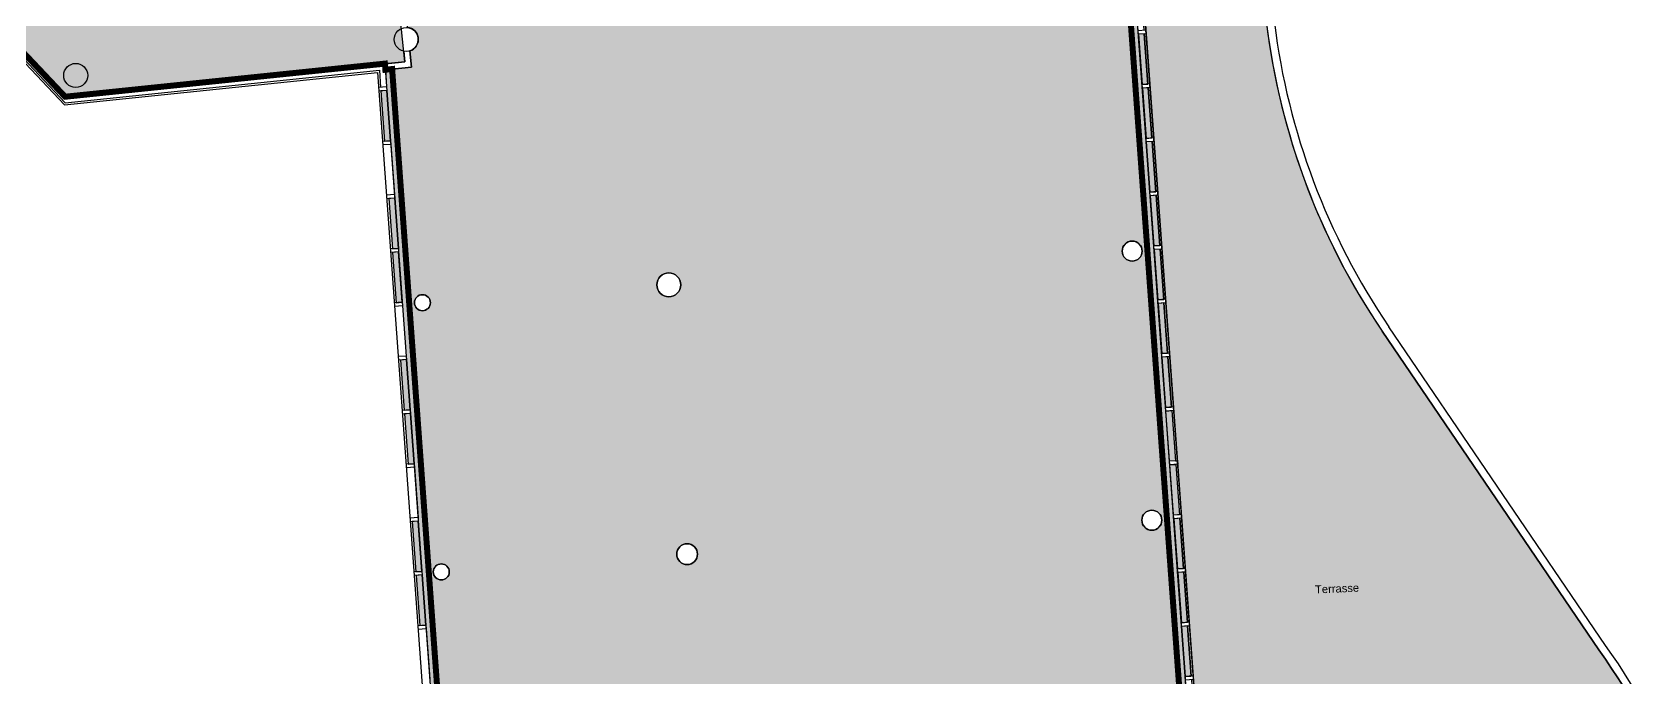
# Model space of a CAD drawing. Header units: metres. Extents: x -153 to -26, y 14 to 85.
# Drawn here: x -108.04 to -67.75, y 44.09 to 60.24 of the extents above; entities that cross this region are included whole.
import ezdxf

# ---------------------------------------------------------------- set-up
doc = ezdxf.new("R2010")
doc.units = ezdxf.units.M
doc.linetypes.add('AXES', pattern=[50.800000000000004, 31.75, -6.35, 6.35, -6.35])
doc.linetypes.add('CONTINU', pattern=[0])
doc.layers.get('0').update_dxf_attribs({"lineweight": 0})
for name, color, linetype in [('GEX_BAT_garde_corps', 181, 'Continuous'), ('GEX_BAT_menuis_ext', 4, 'Continuous'), ('GEX_BAT_mur', 1, 'Continuous'), ('GEX_BAT_mur_bas', 150, 'Continuous'), ('GEX_MEP_txt_design_commun', 3, 'Continuous')]:
    doc.layers.add(name, color=color, linetype=linetype)
for name, color, linetype, true_color in [('GEX_EDS_sdp_1-bureau', 1, 'AXES', 0xff0000), ('GEX_EDS_sdp_2-tremie', 7, 'Continuous', 0xffff7f), ('GEX_EDS_su_bureau', 7, 'Continuous', 0xffdf7f), ('GEX_EDS_su_surface_non_close', 7, 'Continuous', 0xbfff7f), ('GEX_EDS_sun_bureau', 7, 'Continuous', 0xffdf7f), ('GEX_EDS_sun_surface_non_close', 7, 'Continuous', 0xbfff7f)]:
    doc.layers.add(name, color=color, linetype=linetype, true_color=true_color)
doc.styles.add('G100TXT-droit', font='swissl.ttf', dxfattribs={"height": 0.2})

# ---------------------------------------------------------------- blocks, each defined once
blk = doc.blocks.new('A$C5E0555F9')
at = {"layer": 'GEX_BAT_menuis_ext'}
for p, q in [((-80.31942595403757, 61.26746705582692, 2.216478500132775e-06), (-80.24798906126578, 60.29157558664441, 2.216478500132775e-06)), ((-80.26601838111445, 61.22274417697902, 2.216470312495575e-06), (-78.34343244052573, 34.95851087410591, 2.216470312495575e-06)), ((-80.19812248742329, 60.29522590350953, 2.216470312495574e-06), (-80.39347211135895, 60.28092598330448, 2.216503384309941e-06)), ((-80.19155191706606, 60.20546607059313, 2.216469854256002e-06), (-80.38693219369652, 60.19116390655939, 2.216502931259732e-06)), ((-80.24141849090857, 60.20181575372801, 2.216478499523578e-06), (-80.14943050590765, 58.94517809289833, 2.216478499523578e-06)), ((-80.14285993555045, 58.85541825998194, 2.216478498753887e-06), (-80.0508719505495, 57.59878059915224, 2.216478498753887e-06)), ((-80.00100537670694, 57.60243091601738, 2.216456565308379e-06), (-80.19727458148633, 57.5880636809518, 2.216489792803654e-06)), ((-79.99443480634973, 57.51267108310098, 2.216456107068806e-06), (-80.1907346638239, 57.49830160420671, 2.216489339753445e-06)), ((-80.04430138019214, 57.50902076623586, 2.216464752336382e-06), (-79.95231339519123, 56.2523831054062, 2.216464752336382e-06)), ((-79.90244682134868, 56.25603342227132, 2.216449691714781e-06), (-80.09917581655, 56.24163252977547, 2.21648299705051e-06)), ((-79.89587625099146, 56.16627358935491, 2.216449233475208e-06), (-80.09263589888758, 56.15187045303038, 2.216482544000301e-06)), ((-79.94574282483401, 56.16262327248979, 2.216464751566691e-06), (-79.85375483983307, 54.90598561166009, 2.216464751566691e-06)), ((-79.80388826599051, 54.90963592852523, 2.216442818121183e-06), (-79.99926854262097, 54.89533376449148, 2.216475895124913e-06)), ((-79.7973176956333, 54.81987609560883, 2.21644235988161e-06), (-79.99269797226376, 54.80557393157508, 2.21647543688534e-06)), ((-79.8471842694757, 54.81622577874371, 2.216451005149186e-06), (-79.7551962844748, 53.55958811791402, 2.216451005149186e-06)), ((-79.70532971063227, 53.56323843477915, 2.216435944527585e-06), (-79.90297828667738, 53.54877022742279, 2.216469405544223e-06)), ((-79.69875914027506, 53.47347860186274, 2.216435486288012e-06), (-79.89643836901496, 53.4590081506777, 2.216468952494013e-06)), ((-79.74862571411758, 53.46982828499761, 2.216451004379495e-06), (-79.65663772911668, 52.21319062416794, 2.216451004379495e-06)), ((-79.6067711552741, 52.21684094103307, 2.216429070933987e-06), (-79.80487952174107, 52.20233907624644, 2.216462609791079e-06)), ((-79.60020058491689, 52.12708110811666, 2.216428612694414e-06), (-79.79833960407865, 52.11257699950135, 2.21646215674087e-06)), ((-79.65006715875947, 52.12343079125154, 2.216451003609805e-06), (-79.55807917375854, 50.86679313042186, 2.216451003609805e-06)), ((-79.50821259991635, 50.87044344728697, 2.216422197340391e-06), (-79.70678075680476, 50.85590792507012, 2.216455814037937e-06)), ((-79.50164202955914, 50.78068361437056, 2.216421739100818e-06), (-79.70024083914234, 50.76614584832502, 2.216455360987728e-06)), ((-79.55150860340169, 50.77703329750544, 2.216437257192301e-06), (-79.45952061840075, 49.52039563667574, 2.216437257192301e-06)), ((-79.40965404455818, 49.52404595354088, 2.216415323746793e-06), (-79.60503432118864, 49.50974378950713, 2.216448400750523e-06)), ((-79.40308347420097, 49.43428612062448, 2.21641486550722e-06), (-79.59846375083143, 49.41998395659073, 2.216447942510949e-06)), ((-79.45295004804284, 49.43063580375939, 2.216423510774795e-06), (-79.36096206304191, 48.17399814292973, 2.216423510774795e-06)), ((-79.31109548919937, 48.17764845979485, 2.216408450153195e-06), (-79.51058322693213, 48.16304562271744, 2.21644222253165e-06)), ((-79.30452491884216, 48.08788862687845, 2.216407991913622e-06), (-79.5040433092697, 48.07328354597235, 2.21644176948144e-06)), ((-79.35439149268468, 48.08423831001332, 2.216423510005105e-06), (-79.26240350768374, 46.82760064918364, 2.216423510005105e-06)), ((-79.2125369338412, 46.83125096604877, 2.216401576559597e-06), (-79.41248446199582, 46.81661447154109, 2.216435426778506e-06)), ((-79.205966363484, 46.74149113313236, 2.216401118320024e-06), (-79.4059445443334, 46.726852394796, 2.216434973728297e-06)), ((-79.25583293732653, 46.73784081626723, 2.216423509235415e-06), (-79.16384495232559, 45.48120315543756, 2.216423509235415e-06)), ((-79.11397837848294, 45.4848534723027, 2.216394702965998e-06), (-79.3143856970595, 45.47018332036477, 2.216428631025363e-06)), ((-79.10740780812573, 45.3950936393863, 2.216394244726425e-06), (-79.30784577939708, 45.38042124361968, 2.216428177975153e-06)), ((-79.15727438196828, 45.39144332252118, 2.216409762817909e-06), (-79.06528639696734, 44.13480566169148, 2.216409762817909e-06)), ((-79.01541982312477, 44.13845597855662, 2.2163878293724e-06), (-79.2162869321232, 44.12375216918842, 2.216421835272219e-06)), ((-79.00884925276756, 44.04869614564021, 2.216387371132827e-06), (-79.20974701446077, 44.03399009244333, 2.216421382222009e-06)), ((-79.05871582661, 44.04504582877509, 2.216396016400402e-06), (-78.96672784160907, 42.78840816794543, 2.216396016400402e-06)), ((-78.9168612677665, 42.79205848481055, 2.216380955778802e-06), (-79.11818816718687, 42.77732101801209, 2.216415039519074e-06)), ((-78.9102906974093, 42.70229865189414, 2.216380497539228e-06), (-79.11164824952446, 42.68755894126699, 2.216414586468865e-06)), ((-78.96015727125186, 42.69864833502901, 2.216396015630712e-06), (-78.8681692862509, 41.44201067419932, 2.216396015630712e-06)), ((-78.81830271240834, 41.44566099106446, 2.216374082185204e-06), (-79.02008940225056, 41.43088986683574, 2.21640824376593e-06)), ((-78.81173214205113, 41.35590115814806, 2.21637362394563e-06), (-79.01354948458814, 41.34112779009065, 2.216407790715721e-06)), ((-78.86159871589354, 41.35225084128294, 2.216382269213206e-06), (-78.76961073089258, 40.09561318045326, 2.216382269213206e-06)), ((-78.71974415705006, 40.09926349731838, 2.216367208591606e-06), (-78.92199063731425, 40.0844587156594, 2.216401448012787e-06)), ((-78.71317358669285, 40.00950366440198, 2.216366750352032e-06), (-78.91545071965183, 39.99469663891431, 2.216400994962577e-06)), ((-78.76304016053538, 40.00585334753686, 2.216382268443516e-06), (-78.67105217553446, 38.74921568670716, 2.216382268443516e-06)), ((-78.62118560169189, 38.7528660035723, 2.216360334998008e-06), (-78.82389187237794, 38.73802756448305, 2.216394652259643e-06)), ((-78.61461503133468, 38.66310617065589, 2.216359876758434e-06), (-78.81735195471552, 38.64826548773796, 2.216394199209433e-06)), ((-78.66448160517845, 38.65945585379067, 2.216478487208533e-06), (-78.57249362017753, 37.40281819296101, 2.216478487208533e-06)), ((-78.52262704633362, 37.40646850982623, 2.21635346140441e-06), (-78.72579310744163, 37.39159641330671, 2.2163878565065e-06)), ((-78.51605647597641, 37.31670867690982, 2.216353003164836e-06), (-78.71925318977921, 37.30183433656163, 2.21638740345629e-06)), ((-78.56592304982033, 37.31305836004459, 2.216478486438843e-06), (-78.4739350648194, 36.05642069921491, 2.216478486438843e-06)), ((-78.42406849097546, 36.06007101608014, 2.216346587810812e-06), (-78.62769434250531, 36.04516526213038, 2.216381060753356e-06)), ((-78.41749792061825, 35.97031118316374, 2.216346129571238e-06), (-78.62115442484289, 35.95540318538528, 2.216380607703146e-06)), ((-78.46736449446219, 35.9666608662985, 2.216478485669152e-06), (-78.38976044285121, 34.90652052420551, 2.216478485669152e-06))]:
    blk.add_line(p, q, dxfattribs=at)
at = {"layer": 'GEX_BAT_menuis_ext', "elevation": 2.224353070594969e-06}
blk.add_lwpolyline([(-68.3331444197766, 35.17886880286522), (-78.53335664287049, 34.75035571380315), (-80.47515914914185, 61.40210189606566)], dxfattribs=at)

msp = doc.modelspace()

# ---------------------------------------------------------------- hatches: boundary and pattern name
at = {"layer": 'GEX_EDS_sdp_2-tremie', "ltscale": 0.05}
msp.add_hatch(color=256, dxfattribs=at).paths.add_polyline_path([(-98.72503964807268, 59.50582825235593), (-99.10969448949372, 63.23006923679866), (-98.96053168811338, 63.24589862822092), (-99.2494967515298, 66.02769524251107), (-99.19970601531485, 66.0328673577194), (-99.7989684745948, 71.80182605981905), (-99.99789808510059, 71.78116183707535), (-100.21828964006, 73.9031677048989), (-105.4010140776471, 73.36499150921787), (-105.686396355442, 73.09562772202102), (-105.7187654868911, 73.12992181257042), (-113.749981608051, 65.54950529889581), (-107.2179306581036, 58.62899996797897)])
at = {"layer": 'GEX_EDS_su_bureau', "ltscale": 0.05}
h = msp.add_hatch(color=256, dxfattribs=at)
h.paths.add_polyline_path([(-99.04313988694223, 59.32203511071577), (-97.18049089410788, 33.75669833546573), (-97.35562355973711, 33.7493595100905), (-97.21038504150084, 30.2923452621589), (-90.91058814495828, 30.55701676792165), (-90.98592941302891, 32.34989407133017), (-88.6922472110302, 32.44338016390549), (-88.74838305912367, 33.84312212976951), (-88.38937601279602, 33.85822508325014), (-88.38098081150234, 33.65840132816098), (-87.47178167707362, 33.6966061695418), (-87.48017978814148, 33.89642980236133), (-85.90092650560453, 33.96279058423942, -0.4014179067535354), (-83.13701639933063, 31.30759727847041), (-82.87989636042482, 25.18943992849709), (-81.16151241985455, 25.26165053823021), (-81.39756438556981, 30.87989504645827), (-76.42410833271109, 31.08889158612209), (-76.5742450775021, 34.66246737919806), (-78.69092991021014, 34.57355205994878), (-80.65669342378536, 61.55416216760719), (-78.52398202813905, 61.77562842882659), (-79.15609865538856, 67.86330354960842), (-80.39856324722871, 67.73428921847379), (-80.42531507754585, 67.9328029015816), (-81.32050149543517, 67.83984443114187), (-81.29982168507927, 67.64069866993765), (-84.13587606730904, 67.34619059748715), (-84.55739538080371, 71.41920682987666), (-84.359130428009, 71.43979517482501), (-84.51406121217985, 72.93177253796303), (-84.71198770919695, 72.91121933913709), (-84.77928488490747, 73.5625829584902), (-86.49253189244396, 73.38467411455193), (-85.54015209152126, 64.2133368344993, -0.4216647152973811), (-87.98423759535567, 61.1240159291103), (-88.91008283103496, 61.02880794745625), (-88.93071238682825, 61.22738014664176), (-90.42268256541396, 61.0723801911227), (-90.40201590469096, 60.87345083410164), (-90.71906112875689, 60.84131210249976), (-90.91459947124592, 62.72788520505119), (-93.20043390359328, 62.49096121522555), (-93.33064002461215, 63.72962146568804), (-98.95174026540012, 63.14591189387551), (-98.66254933740113, 60.36120424881819, -0.8230403588189592), (-98.6020921705375, 59.77551750073854), (-98.56043156224585, 59.37209453519554)])
h.paths.add_polyline_path([(-91.82781826002645, 53.92324727817211, 0.9999999999999999), (-92.42781826002644, 53.92324727817211, 0.9999999999999999)], flags=16)
h.paths.add_polyline_path([(-96.45269867523614, 33.45951574982126, 0.9999999999999999), (-97.00269867530399, 33.45951574982126, 0.9999999999999999)], flags=16)
h.paths.add_polyline_path([(-79.32288499858579, 34.15498969023582, 1.000000000000103), (-78.77288499858578, 34.15498969023582, 0.9999999999998964)], flags=16)
h.paths.add_polyline_path([(-81.38311781378209, 61.91332852456738, 0.9999999999999999), (-80.83311781378208, 61.91332852456738, 0.9999999999999999)], flags=16)
h.paths.add_polyline_path([(-91.40906324869623, 47.18617035251732, 0.9999999999999999), (-91.92906324869624, 47.18617035251732, 0.9999999999999999)], flags=16)
h.paths.add_polyline_path([(-79.81227969954494, 41.30305826422902, 0.999999999999943), (-79.31227969954494, 41.30305826422902, 1.000000000000057)], flags=16)
h.paths.add_polyline_path([(-90.9411390004145, 40.45570832991794, 0.9999999999999999), (-91.44113900041455, 40.45570832991794, 0.9999999999999999)], flags=16)
h.paths.add_polyline_path([(-80.79339201840759, 54.76735990242587, 0.9999999999999715), (-80.29339201840759, 54.76735990242587, 1.000000000000028)], flags=16)
h.paths.add_polyline_path([(-80.30283585861676, 48.03520907921988, 1.000000000000057), (-79.80283585861676, 48.03520907921988, 0.999999999999943)], flags=16)
edge = h.paths.add_edge_path(flags=16)
edge.add_ellipse((-97.30521889505005, 40.01250567574509), major_axis=(0.1747347698392728, 0.09730241625579669), ratio=0.9999999999999994, start_angle=330.8884125600443, end_angle=690.8884125600442)
h.paths.add_polyline_path([(-98.08620674593563, 53.47681638360248, 0.9999999999999999), (-98.4862067459356, 53.47681638360248, 0.9999999999999999)], flags=16)
h.paths.add_polyline_path([(-97.61390995119086, 46.74199635777799, 0.9999999999999999), (-98.01390995119084, 46.74199635777799, 0.9999999999999999)], flags=16)
for points in [[(-80.65669342378527, 61.55416216760717), (-78.69092991021006, 34.57355205994877), (-76.47433528858542, 34.66667709818549), (-76.48147015692953, 34.8365271053029), (-76.58138167702306, 34.83235859806602), (-77.77481648730208, 34.7822221473764), (-78.53335664287049, 34.75035571380315), (-78.62115442484289, 35.95540318538528), (-78.71925318977921, 37.30183433656163), (-78.82389187237794, 38.73802756448305), (-79.02008940225056, 41.43088986683574), (-79.11818816718687, 42.77732101801209), (-79.4059445443334, 46.726852394796), (-79.5040433092697, 48.07328354597234), (-79.79833960407865, 52.11257699950135), (-79.80487952174107, 52.20233907624645), (-79.89643836901496, 53.45900815067769), (-79.90297828667738, 53.54877022742278), (-80.09263589888758, 56.15187045303038), (-80.09917581655, 56.24163252977547), (-80.1907346638239, 57.49830160420672), (-80.19727458148633, 57.58806368095181), (-80.28883342876021, 58.84473275538305), (-80.29537334642264, 58.93449483212814), (-80.38693219369652, 60.19116390655938), (-80.39347211135895, 60.28092598330447), (-80.47515914914185, 61.40210189606566), (-79.8793833165861, 61.46396879773471), (-79.78986467479669, 61.47326464477398), (-78.53660368974482, 61.60340650332378), (-78.40691551882001, 61.61687365804679), (-78.42447404701156, 61.78596159466901), (-78.52398202813897, 61.77562842882657)], [(-80.38693219369652, 60.19116390655937), (-80.29537334642264, 58.93449483212814), (-80.14943050590765, 58.94517809289834), (-80.24141849090857, 60.20181575372801)], [(-97.35562355973704, 33.74935951009051), (-97.1804908941078, 33.75669833546571), (-99.04313988694214, 59.32203511071577), (-99.21227251367326, 59.30449515641678), (-99.1808967989026, 58.8741385755189), (-99.17435259931217, 58.78437681611256), (-99.0827338050463, 57.52771218442387), (-99.07618650427335, 57.43790788847859), (-98.98456771000748, 56.18124325678989), (-98.97802351041706, 56.09148149738355), (-98.8864047161512, 54.83481686569486), (-98.87986051656078, 54.74505510628853), (-98.78824172229491, 53.48839047459983), (-98.78169442152196, 53.39858617865455), (-98.69007562725609, 52.14192154696586), (-98.68353142766567, 52.05215978755952), (-98.5919126333998, 50.79549515587083), (-98.58536843380939, 50.7057333964645), (-98.49374963954352, 49.4490687647758), (-98.48720233877056, 49.35926446883052), (-98.3955835445047, 48.10259983714182), (-98.38903934491428, 48.01283807773549), (-98.29742055064841, 46.7561734460468), (-98.29087635105799, 46.66641168664046), (-98.19925755679213, 45.40974705495177), (-98.19271025601917, 45.31994275900649), (-98.1010914617533, 44.06327812731779), (-98.09454726216289, 43.97351636791146), (-98.00292846789702, 42.71685173622276), (-97.9963842683066, 42.62708997681642), (-97.90476547404073, 41.37042534512773), (-97.89821817326778, 41.28062104918246), (-97.80659937900191, 40.02395641749377), (-97.80005517941149, 39.93419465808743), (-97.70843638514563, 38.67753002639874), (-97.70189218555521, 38.58776826699241), (-97.61027339128934, 37.33110363530371), (-97.60372609051639, 37.24129933935843), (-97.51210729625052, 35.98463470766974), (-97.5048325176139, 35.88485215661946), (-97.41317030679252, 34.62759201338553), (-97.40662300601956, 34.53778771744022), (-97.38261623651873, 34.20850529897417), (-97.3644384678579, 33.95917480797469)], [(-80.28883342876021, 58.84473275538306), (-80.19727458148633, 57.5880636809518), (-80.0508719505495, 57.59878059915226), (-80.14285993555045, 58.85541825998193)], [(-99.32503416094423, 58.77339117790273), (-99.23347688592196, 57.51672206107236), (-99.0827338050463, 57.52771218442387), (-99.17435259931217, 58.78437681611256)], [(-80.1907346638239, 57.49830160420672), (-80.09917581655, 56.24163252977547), (-79.95231339519123, 56.2523831054062), (-80.04430138019214, 57.50902076623586)], [(-98.97802351041706, 56.09148149738355), (-99.12863915857386, 56.08050066468265), (-99.03708188355164, 54.82383154785229), (-98.8864047161512, 54.83481686569486)], [(-80.0926358988876, 56.15187045303038), (-80.00107705161369, 54.89520137859913), (-80.00072571301624, 54.89522709717389), (-79.85375483983307, 54.90598561166011), (-79.94574282483401, 56.16262327248978)], [(-79.99453713395127, 54.80543930185404), (-79.90297828667738, 53.54877022742279), (-79.7551962844748, 53.55958811791402), (-79.8471842694757, 54.81622577874371), (-79.99415514265903, 54.80546726425749)], [(-98.87986051656078, 54.74505510628853), (-99.03054207819292, 54.73406946807868), (-98.9389848031707, 53.47740035124831), (-98.78824172229491, 53.48839047459983)], [(-79.89643836901496, 53.45900815067769), (-79.80487952174107, 52.20233907624644), (-79.65663772911668, 52.21319062416794), (-79.74862571411758, 53.46982828499762)], [(-98.68353142766567, 52.05215978755952), (-98.8341470758224, 52.04117895485863), (-98.74258980080018, 50.78450983802826), (-98.5919126333998, 50.79549515587083)], [(-79.79833960407865, 52.11257699950135), (-79.70678075680476, 50.85590792507012), (-79.55807917375854, 50.86679313042187), (-79.65006715875947, 52.12343079125154)], [(-79.70024083914234, 50.76614584832502), (-79.55150860340169, 50.77703329750543), (-79.45952061840075, 49.52039563667577), (-79.60868570322938, 49.5095277132914)], [(-98.58536843380939, 50.7057333964645), (-98.73604999544146, 50.69474775825466), (-98.64449272041924, 49.43807864142428), (-98.49374963954352, 49.4490687647758)], [(-79.59846375083143, 49.41998395659073), (-79.45295004804282, 49.4306358037594), (-79.36096206304191, 48.17399814292973), (-79.51058694973335, 48.16309671913591)], [(-98.38903934491428, 48.01283807773549), (-98.53965499307104, 48.00185724503459), (-98.44809771804881, 46.74518812820423), (-98.29742055064841, 46.7561734460468)], [(-79.5040433092697, 48.07328354597234), (-79.41248446199582, 46.81661447154109), (-79.26240350768374, 46.82760064918364), (-79.35439149268468, 48.08423831001333)], [(-79.4059445443334, 46.726852394796), (-79.3143856970595, 45.47018332036477), (-79.16384495232559, 45.48120315543757), (-79.25583293732653, 46.73784081626724)], [(-98.29087635105799, 46.66641168664046), (-98.4415579126901, 46.65542604843062), (-98.35000063766788, 45.39875693160025), (-98.19925755679213, 45.40974705495177)], [(-79.30784577939708, 45.38042124361968), (-79.2162869321232, 44.12375216918842), (-79.06528639696734, 44.13480566169149), (-79.15727438196828, 45.39144332252117)]]:
    msp.add_hatch(color=256, dxfattribs=at).paths.add_polyline_path(points)
at = {"layer": 'GEX_EDS_su_surface_non_close', "ltscale": 0.05}
h = msp.add_hatch(color=256, dxfattribs=at)
edge = h.paths.add_edge_path()
edge.add_line((-80.26601488769171, 61.22269645371765), (-78.34343244048462, 34.95851087354359))
edge.add_line((-78.34343244048462, 34.95851087354359), (-65.94597310721734, 35.47933078278032))
edge.add_line((-65.94597310721734, 35.47933078278032), (-65.98794909235194, 36.47844823599198))
edge.add_ellipse((-81.2262145154927, 35.83824202248217), major_axis=(15.25170800605308, 0), ratio=1, start_angle=2.405756426179992, end_angle=35.94171303242805)
edge.add_line((-68.8782101173476, 44.79041407653101), (-74.29311437646106, 52.76465482269262))
edge.add_ellipse((-59.80891310612411, 62.60014402290876), major_axis=(-17.50796773606803, 0), ratio=1, start_angle=380.0837203445526, end_angle=394.1784446004934, ccw=False)
edge.add_ellipse((-59.80891310612519, 62.60014402290865), major_axis=(-17.50796773606698, -3.009265538105056e-36), ratio=1, start_angle=367.0393120293786, end_angle=380.08372034455346, ccw=False)
edge.add_line((-77.1849110424592, 60.45453689119088), (-77.31190621891464, 61.52660398063691))
edge.add_line((-77.31190621891464, 61.52660398063691), (-80.26601488769171, 61.22269645371765))
at = {"layer": 'GEX_EDS_sun_bureau', "ltscale": 0.05}
h = msp.add_hatch(color=256, dxfattribs=at)
edge = h.paths.add_edge_path()
edge.add_line((-97.35562355973703, 33.7493595100905), (-97.18049089410779, 33.75669833546571))
edge.add_line((-97.18049089410779, 33.75669833546571), (-99.04313988694214, 59.32203511071577))
edge.add_line((-99.04313988694214, 59.32203511071577), (-98.56043156224577, 59.37209453519554))
edge.add_line((-98.56043156224577, 59.37209453519554), (-98.60209217053742, 59.77551750073853))
edge.add_arc((-98.68950148361692, 60.06245843709782), 0.2999591455044821, 286.9420338046691, 444.8497877256235)
edge.add_line((-98.66257500221663, 60.36120658114424), (-98.95174026540003, 63.1459118938755))
edge.add_line((-98.95174026540003, 63.1459118938755), (-93.33064002461207, 63.72962146568803))
edge.add_line((-93.33064002461207, 63.72962146568803), (-93.2004339035932, 62.49096121522554))
edge.add_line((-93.2004339035932, 62.49096121522554), (-90.91459947124584, 62.72788520505117))
edge.add_line((-90.91459947124584, 62.72788520505117), (-90.7190611287568, 60.84131210249974))
edge.add_line((-90.7190611287568, 60.84131210249974), (-87.98423759535537, 61.12401592911032))
edge.add_arc((-88.26815209973631, 63.86009948488594), 2.750774558189683, 275.9241946685258, 367.37794014062)
edge.add_line((-85.54015209152118, 64.21333683449927), (-86.4718739001089, 73.18573846034235))
edge.add_line((-86.4718739001089, 73.18573846034235), (-84.75862689257241, 73.36364730428062))
edge.add_line((-84.75862689257241, 73.36364730428062), (-84.13587606730896, 67.34619059748712))
edge.add_line((-84.13587606730896, 67.34619059748712), (-79.15609865538848, 67.8633035496084))
edge.add_line((-79.15609865538848, 67.8633035496084), (-78.52398202813896, 61.77562842882656))
edge.add_line((-78.52398202813896, 61.77562842882656), (-80.65669342378527, 61.55416216760717))
edge.add_line((-80.65669342378527, 61.55416216760717), (-78.69092991021006, 34.57355205994877))
edge.add_line((-78.69092991021006, 34.57355205994877), (-76.57424507750201, 34.66246737919806))
edge.add_line((-76.57424507750201, 34.66246737919806), (-76.424108332711, 31.08889158612208))
edge.add_line((-76.424108332711, 31.08889158612208), (-81.39756438556972, 30.87989504645827))
edge.add_line((-81.39756438556972, 30.87989504645827), (-81.16151241985446, 25.2616505382302))
edge.add_line((-81.16151241985446, 25.2616505382302), (-82.87989636042474, 25.18943992849708))
edge.add_line((-82.87989636042474, 25.18943992849708), (-83.13701639933055, 31.30759727847038))
edge.add_arc((-85.90614498658105, 31.19122262359293), 2.771572873482823, 2.406480975233954, 89.89212006115547)
edge.add_line((-85.90092650560445, 33.96279058423941), (-88.74838305912358, 33.84312212976948))
edge.add_line((-88.74838305912358, 33.84312212976948), (-88.69224721103012, 32.44338016390547))
edge.add_line((-88.69224721103012, 32.44338016390547), (-90.98592941302883, 32.34989407133016))
edge.add_line((-90.98592941302883, 32.34989407133016), (-90.9105881449582, 30.55701676792164))
edge.add_line((-90.9105881449582, 30.55701676792164), (-97.21038504150076, 30.29234526215889))
edge.add_line((-97.21038504150076, 30.29234526215889), (-97.35562355973703, 33.7493595100905))
edge = h.paths.add_edge_path(flags=16)
edge.add_arc((-91.19113900041444, 40.45570832991791), 0.2500000000000396, 0, 360)
edge = h.paths.add_edge_path(flags=16)
edge.add_arc((-96.72769867526998, 33.45951574982125), 0.275000000033929, 0, 360)
edge = h.paths.add_edge_path(flags=16)
edge.add_arc((-97.30521889505003, 40.01250567574508), 0.2000000000000028, 0, 180)
edge.add_arc((-97.30521889505003, 40.01250567574508), 0.2000000000000028, 180, 360)
edge = h.paths.add_edge_path(flags=16)
edge.add_arc((-97.81390995119077, 46.74199635777796), 0.1999999999999801, 0, 360)
edge = h.paths.add_edge_path(flags=16)
edge.add_arc((-98.28620674593553, 53.47681638360245), 0.1999999999999937, 0, 360)
edge = h.paths.add_edge_path(flags=16)
edge.add_arc((-92.12781826002636, 53.92324727817211), 0.2999999999999992, 0, 360)
edge = h.paths.add_edge_path(flags=16)
edge.add_arc((-91.66906324869615, 47.18617035251729), 0.2600000000000026, 0, 360)
edge = h.paths.add_edge_path(flags=16)
edge.add_arc((-80.05283585861667, 48.03520907921984), 0.25, 0, 180)
edge.add_arc((-80.05283585861667, 48.03520907921984), 0.25, 180, 360)
edge = h.paths.add_edge_path(flags=16)
edge.add_arc((-80.5433920184075, 54.76735990242587), 0.25, 0, 180)
edge.add_arc((-80.5433920184075, 54.76735990242587), 0.25, 180, 360)
edge = h.paths.add_edge_path(flags=16)
edge.add_arc((-81.108117813782, 61.91332852456739), 0.2750000000000057, 0, 180)
edge.add_arc((-81.108117813782, 61.91332852456739), 0.2750000000000057, 180, 360)
edge = h.paths.add_edge_path(flags=16)
edge.add_arc((-79.56227969954486, 41.30305826422902), 0.25, 0, 180)
edge.add_arc((-79.56227969954486, 41.30305826422902), 0.25, 180, 360)
edge = h.paths.add_edge_path(flags=16)
edge.add_arc((-79.0478849985857, 34.15498969023579), 0.2750000000000057, 0, 180)
edge.add_arc((-79.0478849985857, 34.15498969023579), 0.2750000000000057, 180, 360)
msp.add_hatch(color=256, dxfattribs=at).paths.add_polyline_path([(-80.65669342378524, 61.55416216760712), (-78.69092991021003, 34.57355205994872), (-76.57424561511435, 34.66248017739577), (-76.58138048345846, 34.83233018451318), (-76.58138167702305, 34.83235859806597), (-77.77481648730205, 34.78222214737635), (-78.53335664287047, 34.7503557138031), (-78.62115442484287, 35.95540318538523), (-78.71925318977918, 37.30183433656158), (-78.82389187237791, 38.738027564483), (-79.02008940225053, 41.43088986683569), (-79.11818816718684, 42.77732101801204), (-79.40594454433338, 46.72685239479596), (-79.50404330926969, 48.07328354597229), (-79.79833960407862, 52.1125769995013), (-79.80487952174104, 52.2023390762464), (-79.89643836901493, 53.45900815067764), (-79.90297828667735, 53.54877022742273), (-80.09263589888755, 56.15187045303033), (-80.09917581654997, 56.24163252977542), (-80.19073466382389, 57.49830160420667), (-80.19727458148631, 57.58806368095176), (-80.2888334287602, 58.844732755383), (-80.29537334642262, 58.93449483212809), (-80.38693219369651, 60.19116390655933), (-80.39347211135893, 60.28092598330442), (-80.47515914914183, 61.40210189606561), (-79.87938331658609, 61.46396879773466), (-79.78986467479666, 61.47326464477393), (-78.5366036897448, 61.60340650332373), (-78.40691551882, 61.61687365804674), (-78.42447404701153, 61.78596159466896), (-78.52398202813896, 61.77562842882652)])
at = {"layer": 'GEX_EDS_sun_surface_non_close', "ltscale": 0.05}
h = msp.add_hatch(color=256, dxfattribs=at)
edge = h.paths.add_edge_path()
edge.add_line((-80.26601488769164, 61.2226964537176), (-78.34343244048455, 34.95851087354352))
edge.add_line((-78.34343244048455, 34.95851087354352), (-65.94597310721727, 35.47933078278027))
edge.add_line((-65.94597310721727, 35.47933078278027), (-65.98794909235187, 36.47844823599192))
edge.add_ellipse((-81.22621451549266, 35.83824202248211), major_axis=(15.25170800605312, 0), ratio=1, start_angle=2.405756426180017, end_angle=35.94171303242805)
edge.add_line((-68.87821011734754, 44.79041407653096), (-74.29311437646099, 52.76465482269256))
edge.add_ellipse((-59.80891310612384, 62.60014402290878), major_axis=(-17.50796773606823, 0), ratio=1, start_angle=380.0837203445526, end_angle=394.17844460049326, ccw=False)
edge.add_ellipse((-59.80891310612283, 62.60014402290915), major_axis=(-17.50796773606931, 0), ratio=1, start_angle=367.03931202937946, end_angle=380.08372034455255, ccw=False)
edge.add_line((-77.18491104245913, 60.45453689119084), (-77.31190621891457, 61.52660398063686))
edge.add_line((-77.31190621891457, 61.52660398063686), (-80.26601488769164, 61.2226964537176))

# ---------------------------------------------------------------- linework, layer by layer
at = {"layer": 'GEX_BAT_garde_corps'}
for p, q in [((-68.71447507183883, 44.90530639858799, 2.227123749864299e-06), (-74.12765572656087, 52.87700888440406, 2.227123749864299e-06)), ((-68.71275172455475, 44.90276851682788, 2.227115351908629e-06), (-74.12765572653453, 52.87700888442723, 2.227115351908629e-06)), ((-68.87821011734752, 44.79041407653096, 2.227143207944645e-06), (-74.2931141193273, 52.76465444413031, 2.227143207944645e-06))]:
    msp.add_line(p, q, dxfattribs=at)
for centre, radius, start, end in [((-59.80891310612341, 62.60014402290899, 2.228326794026447e-06), 17.50796773606871, 187.0393120293792, 214.178444600493), ((-59.80891310618762, 62.60014402289473, 2.228294904533397e-06), 17.30796773606874, 187.0409460913768, 214.178444600569), ((-81.22621451549277, 35.83824202248208, 2.227143207944645e-06), 15.25170800605323, 2.405756426180108, 35.94171303242793), ((-81.22621451547919, 35.83824202257389, 2.227123749864299e-06), 15.45170800605324, 2.405756425908678, 35.93026350078365)]:
    msp.add_arc(centre, radius, start, end, dxfattribs=at)
at = {"layer": 'GEX_BAT_menuis_ext'}
for p, q in [((-113.9704171117877, 65.56147298671135, 2.23625464834266e-06), (-107.2321700891597, 58.42250931389408, 2.23625464834266e-06)), ((-113.8998126398698, 65.55942899224729, 2.23625464834266e-06), (-107.2127869900931, 58.47473277487196, 2.23625464834266e-06)), ((-113.7510547470354, 65.55064225635664, 2.231884329618572e-06), (-107.2179306581037, 58.62899996797897, 2.231884329618572e-06)), ((-80.26601838111445, 61.22274417697902, 2.216470312495575e-06), (-78.34343244052573, 34.95851087410591, 2.216470312495575e-06)), ((-80.19155191706606, 60.20546607059313, 2.216469854256002e-06), (-80.38693219369652, 60.19116390655939, 2.216502931259732e-06)), ((-80.24141849090857, 60.20181575372801, 2.216478499523578e-06), (-80.14943050590765, 58.94517809289833, 2.216478499523578e-06)), ((-107.2321700891597, 58.42250931389408, 2.23625464834266e-06), (-99.40774745675175, 59.23501757484311, 2.23625464834266e-06)), ((-107.2179306581037, 58.62899996797897, 2.231884329618572e-06), (-99.22340657391632, 59.45721250908078, 2.231884329618572e-06)), ((-107.2127869900931, 58.47473277487198, 2.236254648342654e-06), (-99.36266619829503, 59.28990959908461, 2.236254648342654e-06)), ((-99.40774745675175, 59.23501757484311, 2.23625464834266e-06), (-97.56560723446202, 33.9507272149445, 2.23625464834266e-06)), ((-99.36266619829503, 59.28990959908461, 2.236254648342652e-06), (-99.33157396630295, 58.86315325767634, 2.258987871227916e-06)), ((-99.22340657391632, 59.45721250908078, 2.231884329618572e-06), (-97.36443846785792, 33.95917480797515, 2.231884329618572e-06)), ((-99.18089679890244, 58.87413857551891, 2.342076999857313e-06), (-99.38145025840252, 58.85951696074445, 2.34211094255434e-06)), ((-80.09956393206511, 58.94882840976346, 2.216463438901977e-06), (-80.29537334642264, 58.93449483212814, 2.216496588556798e-06)), ((-80.0929933617079, 58.85906857684706, 2.216462980662404e-06), (-80.28883342876021, 58.84473275538306, 2.216496135506588e-06)), ((-80.14285993555045, 58.85541825998194, 2.216478498753887e-06), (-80.0508719505495, 57.59878059915224, 2.216478498753887e-06)), ((-99.17435259931202, 58.78437681611258, 2.342076545947538e-06), (-99.3749060588121, 58.76975520133811, 2.342110488644564e-06)), ((-99.32503416094423, 58.77339117790275, 2.263769478829584e-06), (-99.23347688592196, 57.51672206107236, 2.330711985252945e-06)), ((-99.08273380504616, 57.52771218442388, 2.34207019121069e-06), (-99.28328726454625, 57.51309056964942, 2.342104133907716e-06)), ((-99.07618650427324, 57.4379078884786, 2.326356199484274e-06), (-99.27680542000458, 57.42328150153116, 2.326390153259448e-06)), ((-80.00100537670694, 57.60243091601738, 2.216456565308379e-06), (-80.19727458148633, 57.5880636809518, 2.216489792803654e-06)), ((-79.99443480634973, 57.51267108310098, 2.216456107068806e-06), (-80.1907346638239, 57.49830160420671, 2.216489339753445e-06)), ((-80.04430138019214, 57.50902076623586, 2.216464752336382e-06), (-79.95231339519123, 56.2523831054062, 2.216464752336382e-06)), ((-98.98456771000745, 56.18124325678989, 2.326349844747425e-06), (-99.18512116950754, 56.16662164201543, 2.326383787444451e-06)), ((-98.97802351041703, 56.09148149738355, 2.32634939083765e-06), (-99.17857696991712, 56.07685988260909, 2.326383333534676e-06)), ((-99.12863915857386, 56.08050066468265, 2.314978021496442e-06), (-99.03708188355164, 54.82383154785229, 2.314978021496442e-06)), ((-79.90244682134868, 56.25603342227132, 2.216449691714781e-06), (-80.09917581655, 56.24163252977547, 2.21648299705051e-06)), ((-79.89587625099146, 56.16627358935491, 2.216449233475208e-06), (-80.09263589888758, 56.15187045303038, 2.216482544000301e-06)), ((-79.94574282483401, 56.16262327248979, 2.216464751566691e-06), (-79.85375483983307, 54.90598561166009, 2.216464751566691e-06)), ((-98.88640471615118, 54.83481686569486, 2.326343036100801e-06), (-99.08695817565126, 54.8201952509204, 2.326376978797828e-06)), ((-79.80388826599051, 54.90963592852523, 2.216442818121183e-06), (-79.99926854262097, 54.89533376449148, 2.216475895124913e-06)), ((-79.7973176956333, 54.81987609560883, 2.21644235988161e-06), (-79.99269797226376, 54.80557393157508, 2.21647543688534e-06)), ((-79.8471842694757, 54.81622577874371, 2.216451005149186e-06), (-79.7551962844748, 53.55958811791402, 2.216451005149186e-06)), ((-98.87986051656075, 54.74505510628853, 2.326342582191026e-06), (-99.08041397606084, 54.73043349151406, 2.326376524888052e-06)), ((-99.03054207819292, 54.73406946807868, 2.314978021496442e-06), (-98.9389848031707, 53.4774003512483, 2.314978021496442e-06)), ((-98.7882417222949, 53.48839047459983, 2.326336227454178e-06), (-98.98879518179498, 53.47376885982537, 2.326370170151204e-06)), ((-98.78169442152198, 53.39858617865455, 2.310622235727762e-06), (-98.98231333725332, 53.38395979170711, 2.310656189502936e-06)), ((-79.70532971063227, 53.56323843477915, 2.216435944527585e-06), (-79.90297828667738, 53.54877022742279, 2.216469405544223e-06)), ((-79.69875914027506, 53.47347860186274, 2.216435486288012e-06), (-79.89643836901496, 53.4590081506777, 2.216468952494013e-06)), ((-79.74862571411758, 53.46982828499761, 2.216451004379495e-06), (-79.65663772911668, 52.21319062416794, 2.216451004379495e-06)), ((-98.690075627256, 52.14192154696587, 2.294820184644617e-06), (-98.89062908675608, 52.12729993219141, 2.294854127341644e-06)), ((-98.68353142766557, 52.05215978755953, 2.294819730734842e-06), (-98.88408488716566, 52.03753817278507, 2.294853673431868e-06)), ((-98.8341470758224, 52.04117895485863, 2.283448361393634e-06), (-98.74258980080018, 50.78450983802826, 2.283448361393634e-06)), ((-79.6067711552741, 52.21684094103307, 2.216429070933987e-06), (-79.80487952174107, 52.20233907624644, 2.216462609791079e-06)), ((-79.60020058491689, 52.12708110811666, 2.216428612694414e-06), (-79.79833960407865, 52.11257699950135, 2.21646215674087e-06)), ((-79.65006715875947, 52.12343079125154, 2.216451003609805e-06), (-79.55807917375854, 50.86679313042186, 2.216451003609805e-06)), ((-98.59191263339972, 50.79549515587084, 2.294813375997994e-06), (-98.7924660928998, 50.78087354109638, 2.29484731869502e-06)), ((-79.50821259991635, 50.87044344728697, 2.216422197340391e-06), (-79.70678075680476, 50.85590792507012, 2.216455814037937e-06)), ((-79.50164202955914, 50.78068361437056, 2.216421739100818e-06), (-79.70024083914234, 50.76614584832502, 2.216455360987728e-06)), ((-79.55150860340169, 50.77703329750544, 2.216437257192301e-06), (-79.45952061840075, 49.52039563667574, 2.216437257192301e-06)), ((-98.5853684338093, 50.7057333964645, 2.294812922088219e-06), (-98.78592189330938, 50.69111178169004, 2.294846864785245e-06)), ((-98.73604999544146, 50.69474775825466, 2.283448361393634e-06), (-98.64449272041924, 49.43807864142428, 2.283448361393634e-06)), ((-98.49374963954344, 49.44906876477581, 2.294806567351371e-06), (-98.69430309904352, 49.43444715000135, 2.294840510048397e-06)), ((-98.48720233877052, 49.35926446883052, 2.279092575624954e-06), (-98.68782125450186, 49.34463808188309, 2.279126529400129e-06)), ((-79.40965404455818, 49.52404595354088, 2.216415323746793e-06), (-79.60503432118864, 49.50974378950713, 2.216448400750523e-06)), ((-79.40308347420097, 49.43428612062448, 2.21641486550722e-06), (-79.59846375083143, 49.41998395659073, 2.216447942510949e-06)), ((-79.45295004804284, 49.43063580375939, 2.216423510774795e-06), (-79.36096206304191, 48.17399814292973, 2.216423510774795e-06)), ((-98.39558354450463, 48.10259983714183, 2.279086220888106e-06), (-98.59613700400472, 48.08797822236737, 2.279120163585132e-06)), ((-98.38903934491421, 48.01283807773549, 2.279085766978331e-06), (-98.5895928044143, 47.99821646296103, 2.279119709675357e-06)), ((-98.53965499307104, 48.00185724503459, 2.267714397637123e-06), (-98.44809771804881, 46.74518812820423, 2.267714397637123e-06)), ((-79.31109548919937, 48.17764845979485, 2.216408450153195e-06), (-79.51058322693213, 48.16304562271744, 2.21644222253165e-06)), ((-79.30452491884216, 48.08788862687845, 2.216407991913622e-06), (-79.5040433092697, 48.07328354597235, 2.21644176948144e-06)), ((-79.35439149268468, 48.08423831001332, 2.216423510005105e-06), (-79.26240350768374, 46.82760064918364, 2.216423510005105e-06)), ((-98.29742055064835, 46.7561734460468, 2.279079412241483e-06), (-98.49797401014844, 46.74155183127234, 2.279113354938509e-06)), ((-79.2125369338412, 46.83125096604877, 2.216401576559597e-06), (-79.41248446199582, 46.81661447154109, 2.216435426778506e-06)), ((-79.205966363484, 46.74149113313236, 2.216401118320024e-06), (-79.4059445443334, 46.726852394796, 2.216434973728297e-06)), ((-79.25583293732653, 46.73784081626723, 2.216423509235415e-06), (-79.16384495232559, 45.48120315543756, 2.216423509235415e-06)), ((-98.29087635105793, 46.66641168664047, 2.279078958331707e-06), (-98.49142981055802, 46.651790071866, 2.279112901028733e-06)), ((-98.4415579126901, 46.65542604843062, 2.267714397637123e-06), (-98.35000063766788, 45.39875693160024, 2.267714397637123e-06)), ((-98.19925755679208, 45.40974705495177, 2.279072603594859e-06), (-98.39981101629216, 45.39512544017731, 2.279106546291885e-06)), ((-98.19271025601915, 45.31994275900649, 2.263358611868443e-06), (-98.3933291717505, 45.30531637205905, 2.263392565643617e-06)), ((-79.11397837848294, 45.4848534723027, 2.216394702965998e-06), (-79.3143856970595, 45.47018332036477, 2.216428631025363e-06)), ((-79.10740780812573, 45.3950936393863, 2.216394244726425e-06), (-79.30784577939708, 45.38042124361968, 2.216428177975153e-06)), ((-79.15727438196828, 45.39144332252118, 2.216409762817909e-06), (-79.06528639696734, 44.13480566169148, 2.216409762817909e-06)), ((-79.01541982312477, 44.13845597855662, 2.2163878293724e-06), (-79.2162869321232, 44.12375216918842, 2.216421835272219e-06))]:
    msp.add_line(p, q, dxfattribs=at)
at = {"layer": 'GEX_BAT_menuis_ext', "elevation": 2.224353070594969e-06}
msp.add_lwpolyline([(-68.3331444197766, 35.17886880286522), (-78.53335664287049, 34.75035571380315), (-80.47515914914185, 61.40210189606566)], dxfattribs=at)
at = {"layer": 'GEX_BAT_mur', "linetype": 'CONTINU'}
for p, q in [((-98.75221892892903, 59.76902042696389, 2.231829243706541e-06), (-98.72503964807268, 59.50582825235593, 2.231804463120207e-06)), ((-98.60209217053743, 59.77551750073853, 2.231804274051033e-06), (-98.56043156224577, 59.37209453519554, 2.23176629017996e-06)), ((-98.72503964807268, 59.50582825235593, 2.231804463120207e-06), (-99.22320803969421, 59.4541655365561, 2.231885013400808e-06)), ((-98.56043156224577, 59.37209453519554, 2.23176629017996e-06), (-99.21230374423293, 59.30449191764139, 2.231871693268674e-06))]:
    msp.add_line(p, q, dxfattribs=at)
msp.add_circle((-98.68971320689695, 60.06243657289729, 2.231841583036246e-06), 0.2999999999686017, dxfattribs=at)
at = {"layer": 'GEX_BAT_mur'}
for centre, radius in [((-106.9536309645404, 59.16294523617764, 2.233174544269843e-06), 0.3), ((-80.5433920184075, 54.76735990242587, 2.228356986025883e-06), 0.2499999999999999), ((-92.12781826002636, 53.92324727817212, 2.230257940317107e-06), 0.2999999999999998), ((-98.28620674593553, 53.47681638360247, 2.231292804022636e-06), 0.2), ((-80.05283585861667, 48.03520907921984, 2.227757845667462e-06), 0.2499999999999999), ((-91.66906324869615, 47.18617035251729, 2.29703351496416e-08), 0.2600000000000051), ((-97.8139099511908, 46.74199635777797, 2.238961918744972e-06), 0.2)]:
    msp.add_circle(centre, radius, dxfattribs=at)
at = {"layer": 'GEX_BAT_mur_bas', "ltscale": 0.2}
msp.add_line((-80.65669342378527, 61.55416216760717, 2.224787775267008e-06), (-78.69092991021006, 34.57355205994877, 2.224787775267008e-06), dxfattribs=at)
at = {"layer": 'GEX_BAT_mur_bas', "ltscale": 0.2, "elevation": 2.237992030094898e-06}
msp.add_lwpolyline([(-120.2346836556672, 42.77457314979579), (-111.1696901990729, 33.17048964350539), (-97.1804908941078, 33.75669833546571), (-99.04313988694214, 59.32203511071577)], dxfattribs=at)
at = {"layer": 'GEX_EDS_sdp_1-bureau', "ltscale": 0.05, "const_width": 0.15, "elevation": 2.237492051347864e-06}
msp.add_lwpolyline([(-38.77431535128176, 84.50281441474223), (-101.448853069772, 77.99452849755438, 0.1695558206619197), (-107.2045238691459, 75.28678331592995), (-105.5211674519056, 73.5033212781955), (-105.4010140776549, 73.36499150921706), (-105.6838598779915, 73.0980218271552), (-105.6876426643767, 73.1020295677884), (-105.7162750315969, 73.13227247629982), (-113.749981608051, 65.54950529889581), (-107.2179306581036, 58.62899996797897), (-99.22340657391632, 59.45721250908078), (-99.2122792285207, 59.30449446005134), (-99.04310173876452, 59.32203906686299), (-97.18168655665285, 33.75664823197077), (-111.1696901990729, 33.17048964350538)], format="xyb", dxfattribs=at)
msp.add_lwpolyline([(-40.27234996259909, 36.18762050863707), (-78.69092991021006, 34.57355205994877), (-80.65669342378528, 61.55416216760716), (-41.15509590867529, 65.65611010661266)], dxfattribs=at)
at = {"layer": 'GEX_EDS_sdp_2-tremie', "ltscale": 0.05, "elevation": 2.216053685087761e-06}
msp.add_lwpolyline([(-98.72503964807268, 59.50582825235593), (-99.10969448949372, 63.23006923679866), (-98.96053168811338, 63.24589862822092), (-99.2494967515298, 66.02769524251107), (-99.19970601531485, 66.0328673577194), (-99.7989684745948, 71.80182605981905), (-99.99789808510059, 71.78116183707535), (-100.21828964006, 73.9031677048989), (-105.4010140776471, 73.36499150921787), (-105.686396355442, 73.09562772202102), (-105.7187654868911, 73.12992181257042), (-113.749981608051, 65.54950529889581), (-107.2179306581036, 58.62899996797897)], close=True, dxfattribs=at)
at = {"layer": 'GEX_EDS_su_bureau', "ltscale": 0.05}
for points in [[(-79.11818816718687, 42.77732101801209), (-79.4059445443334, 46.726852394796), (-79.5040433092697, 48.07328354597234), (-79.79833960407865, 52.11257699950135), (-79.80487952174107, 52.20233907624645), (-79.89643836901496, 53.45900815067769), (-79.90297828667738, 53.54877022742278), (-80.09263589888758, 56.15187045303038), (-80.09917581655, 56.24163252977547), (-80.1907346638239, 57.49830160420672), (-80.19727458148633, 57.58806368095181), (-80.28883342876021, 58.84473275538305), (-80.29537334642264, 58.93449483212814), (-80.38693219369652, 60.19116390655938), (-80.39347211135895, 60.28092598330447), (-80.47515914914185, 61.40210189606566), (-79.8793833165861, 61.46396879773471), (-79.78986467479669, 61.47326464477398), (-78.53660368974482, 61.60340650332378), (-78.40691551882001, 61.61687365804679), (-78.42447404701156, 61.78596159466901), (-78.52398202813897, 61.77562842882657), (-80.65669342378527, 61.55416216760717), (-78.69092991021006, 34.57355205994877)], [(-78.69092991021014, 34.57355205994878), (-80.65669342378536, 61.55416216760719)], [(-97.1804908941078, 33.75669833546571), (-99.04313988694214, 59.32203511071577), (-99.21227251367326, 59.30449515641678), (-99.1808967989026, 58.8741385755189), (-99.17435259931217, 58.78437681611256), (-99.0827338050463, 57.52771218442387), (-99.07618650427335, 57.43790788847859), (-98.98456771000748, 56.18124325678989), (-98.97802351041706, 56.09148149738355), (-98.8864047161512, 54.83481686569486), (-98.87986051656078, 54.74505510628853), (-98.78824172229491, 53.48839047459983), (-98.78169442152196, 53.39858617865455), (-98.69007562725609, 52.14192154696586), (-98.68353142766567, 52.05215978755952), (-98.5919126333998, 50.79549515587083), (-98.58536843380939, 50.7057333964645), (-98.49374963954352, 49.4490687647758), (-98.48720233877056, 49.35926446883052), (-98.3955835445047, 48.10259983714182), (-98.38903934491428, 48.01283807773549), (-98.29742055064841, 46.7561734460468), (-98.29087635105799, 46.66641168664046), (-98.19925755679213, 45.40974705495177), (-98.19271025601917, 45.31994275900649), (-98.1010914617533, 44.06327812731779)]]:
    msp.add_lwpolyline(points, dxfattribs=at)
msp.add_lwpolyline([(-98.66254933740113, 60.36120424881819, -0.8230403588189222), (-98.6020921705375, 59.77551750073854), (-98.56043156224585, 59.37209453519554), (-99.04313988694223, 59.32203511071577), (-97.18049089410788, 33.75669833546573)], format="xyb", dxfattribs=at)
for points in [[(-80.38693219369652, 60.19116390655937), (-80.29537334642264, 58.93449483212814), (-80.14943050590765, 58.94517809289834), (-80.24141849090857, 60.20181575372801)], [(-80.28883342876021, 58.84473275538306), (-80.19727458148633, 57.5880636809518), (-80.0508719505495, 57.59878059915226), (-80.14285993555045, 58.85541825998193)], [(-99.32503416094423, 58.77339117790273), (-99.23347688592196, 57.51672206107236), (-99.0827338050463, 57.52771218442387), (-99.17435259931217, 58.78437681611256)], [(-80.1907346638239, 57.49830160420672), (-80.09917581655, 56.24163252977547), (-79.95231339519123, 56.2523831054062), (-80.04430138019214, 57.50902076623586)], [(-98.97802351041706, 56.09148149738355), (-99.12863915857386, 56.08050066468265), (-99.03708188355164, 54.82383154785229), (-98.8864047161512, 54.83481686569486)], [(-80.0926358988876, 56.15187045303038), (-80.00107705161369, 54.89520137859913), (-80.00072571301624, 54.89522709717389), (-79.85375483983307, 54.90598561166011), (-79.94574282483401, 56.16262327248978)], [(-79.99453713395127, 54.80543930185404), (-79.90297828667738, 53.54877022742279), (-79.7551962844748, 53.55958811791402), (-79.8471842694757, 54.81622577874371), (-79.99415514265903, 54.80546726425749)], [(-98.87986051656078, 54.74505510628853), (-99.03054207819292, 54.73406946807868), (-98.9389848031707, 53.47740035124831), (-98.78824172229491, 53.48839047459983)], [(-79.89643836901496, 53.45900815067769), (-79.80487952174107, 52.20233907624644), (-79.65663772911668, 52.21319062416794), (-79.74862571411758, 53.46982828499762)], [(-98.68353142766567, 52.05215978755952), (-98.8341470758224, 52.04117895485863), (-98.74258980080018, 50.78450983802826), (-98.5919126333998, 50.79549515587083)], [(-79.79833960407865, 52.11257699950135), (-79.70678075680476, 50.85590792507012), (-79.55807917375854, 50.86679313042187), (-79.65006715875947, 52.12343079125154)], [(-79.70024083914234, 50.76614584832502), (-79.55150860340169, 50.77703329750543), (-79.45952061840075, 49.52039563667576), (-79.40965404455824, 49.52404595354088), (-79.40308347420104, 49.43428612062447), (-79.45295004804284, 49.43063580375939), (-79.36096206304191, 48.17399814292973), (-79.51058322693213, 48.16304562271744)], [(-98.58536843380939, 50.7057333964645), (-98.73604999544146, 50.69474775825466), (-98.64449272041924, 49.43807864142428), (-98.49374963954352, 49.4490687647758)], [(-98.38903934491428, 48.01283807773549), (-98.53965499307104, 48.00185724503459), (-98.44809771804881, 46.74518812820423), (-98.29742055064841, 46.7561734460468)], [(-79.5040433092697, 48.07328354597234), (-79.41248446199582, 46.81661447154109), (-79.26240350768374, 46.82760064918364), (-79.35439149268468, 48.08423831001333)], [(-79.4059445443334, 46.726852394796), (-79.3143856970595, 45.47018332036477), (-79.16384495232559, 45.48120315543757), (-79.25583293732653, 46.73784081626724)], [(-98.29087635105799, 46.66641168664046), (-98.4415579126901, 46.65542604843062), (-98.35000063766788, 45.39875693160025), (-98.19925755679213, 45.40974705495177)], [(-79.30784577939708, 45.38042124361968), (-79.2162869321232, 44.12375216918842), (-79.06528639696734, 44.13480566169149), (-79.15727438196828, 45.39144332252117)]]:
    msp.add_lwpolyline(points, close=True, dxfattribs=at)
for points in [[(-80.79339201840759, 54.76735990242587, 0.9999999999999595), (-80.29339201840759, 54.76735990242587, 1.000000000000041)], [(-91.82781826002645, 53.92324727817211, 0.9999999999999999), (-92.42781826002644, 53.92324727817211, 0.9999999999999999)], [(-98.08620674593563, 53.47681638360248, 0.9999999999999999), (-98.4862067459356, 53.47681638360248, 0.9999999999999999)], [(-80.30283585861676, 48.03520907921988, 1.00000000000007), (-79.80283585861676, 48.03520907921988, 0.9999999999999297)], [(-91.40906324869623, 47.18617035251732, 0.9999999999999999), (-91.92906324869624, 47.18617035251732, 0.9999999999999999)], [(-97.61390995119086, 46.74199635777799, 0.9999999999999999), (-98.01390995119084, 46.74199635777799, 0.9999999999999999)]]:
    msp.add_lwpolyline(points, format="xyb", close=True, dxfattribs=at)
for points, elevation in [([(-79.70024083914234, 50.76614584832502), (-79.55150860340169, 50.77703329750543), (-79.45952061840075, 49.52039563667577), (-79.60868570322938, 49.5095277132914)], 2.211656300818186e-06), ([(-79.59846375083143, 49.41998395659073), (-79.45295004804282, 49.4306358037594), (-79.36096206304191, 48.17399814292973), (-79.51058694973335, 48.16309671913591)], 2.203758574779774e-06)]:
    msp.add_lwpolyline(points, close=True, dxfattribs=dict(at, elevation=elevation))
at = {"layer": 'GEX_EDS_su_surface_non_close', "ltscale": 0.05, "elevation": 2.203744662319257e-06}
msp.add_lwpolyline([(-80.26601488769171, 61.22269645371765), (-77.31190621891464, 61.52660398063691), (-77.1849110424592, 60.45453689119088, 0.05697850988963092), (-76.25225387932201, 56.58803304059262, 0.06157748934547758), (-74.29311437646106, 52.76465482269262), (-68.87821011734759, 44.79041407653099, -0.1473816289635686), (-65.98794909235194, 36.47844823599198), (-65.94597310721734, 35.47933078278032), (-78.34343244048462, 34.95851087354359)], format="xyb", close=True, dxfattribs=at)
at = {"layer": 'GEX_EDS_sun_bureau', "ltscale": 0.05, "elevation": 2.216110935373386e-06}
msp.add_lwpolyline([(-97.18049089410779, 33.75669833546571), (-99.04313988694214, 59.32203511071577), (-98.56043156224577, 59.37209453519554), (-98.60209217053742, 59.77551750073853, 0.8236605999095447), (-98.66257500221663, 60.36120658114424), (-98.95174026540003, 63.1459118938755), (-93.33064002461207, 63.72962146568803), (-93.2004339035932, 62.49096121522554), (-90.91459947124584, 62.72788520505117), (-90.7190611287568, 60.84131210249974), (-87.98423759535537, 61.12401592911032, 0.4216647152973785), (-85.54015209152118, 64.21333683449927), (-86.4718739001089, 73.18573846034235), (-84.75862689257241, 73.36364730428062), (-84.13587606730896, 67.34619059748712), (-79.15609865538848, 67.8633035496084), (-78.52398202813896, 61.77562842882656), (-80.65669342378527, 61.55416216760717), (-78.69092991021006, 34.57355205994877)], format="xyb", dxfattribs=at)
at = {"layer": 'GEX_EDS_sun_bureau', "ltscale": 0.05}
msp.add_lwpolyline([(-79.11818816718684, 42.77732101801204), (-79.40594454433338, 46.72685239479596), (-79.50404330926969, 48.07328354597229), (-79.79833960407862, 52.1125769995013), (-79.80487952174104, 52.2023390762464), (-79.89643836901493, 53.45900815067764), (-79.90297828667735, 53.54877022742273), (-80.09263589888755, 56.15187045303033), (-80.09917581654997, 56.24163252977542), (-80.19073466382389, 57.49830160420667), (-80.19727458148631, 57.58806368095176), (-80.2888334287602, 58.844732755383), (-80.29537334642262, 58.93449483212809), (-80.38693219369651, 60.19116390655933), (-80.39347211135893, 60.28092598330442), (-80.47515914914183, 61.40210189606561), (-79.87938331658609, 61.46396879773466), (-79.78986467479666, 61.47326464477393), (-78.5366036897448, 61.60340650332373), (-78.40691551882, 61.61687365804674), (-78.42447404701153, 61.78596159466896), (-78.52398202813896, 61.77562842882652), (-80.65669342378524, 61.55416216760712), (-78.69092991021003, 34.57355205994872)], dxfattribs=at)
for points in [[(-80.2933920184075, 54.76735990242587, 0.9999999999999999), (-80.7933920184075, 54.76735990242587, 0.9999999999999999)], [(-79.80283585861667, 48.03520907921984, 0.9999999999999999), (-80.30283585861667, 48.03520907921984, 0.9999999999999999)]]:
    msp.add_lwpolyline(points, format="xyb", close=True, dxfattribs=at)
for centre, radius in [((-92.12781826002636, 53.92324727817211, 2.215548649880985e-06), 0.2999999999999992), ((-98.28620674593553, 53.47681638360245, 2.21557239578379e-06), 0.1999999999999937), ((-91.66906324869615, 47.18617035251729, 8.289806144066389e-09), 0.2600000000000026), ((-97.81390995119077, 46.74199635777796, 2.223272504070288e-06), 0.1999999999999801)]:
    msp.add_circle(centre, radius, dxfattribs=at)
at = {"layer": 'GEX_EDS_sun_surface_non_close', "ltscale": 0.05, "elevation": 2.203744662319256e-06}
msp.add_lwpolyline([(-80.26601488769164, 61.2226964537176), (-77.31190621891457, 61.52660398063686), (-77.18491104245913, 60.45453689119084, 0.05697850988963092), (-76.25225387932194, 56.58803304059257, 0.06157748934547758), (-74.29311437646099, 52.76465482269256), (-68.87821011734752, 44.79041407653095, -0.1473816289635686), (-65.98794909235187, 36.47844823599192), (-65.94597310721727, 35.47933078278027), (-78.34343244048455, 34.95851087354352)], format="xyb", close=True, dxfattribs=at)

# ---------------------------------------------------------------- block references
at = {"ltscale": 0.05}
msp.add_blockref('A$C5E0555F9', (0, 0), dxfattribs=at)

# ---------------------------------------------------------------- texts
at = {"layer": 'GEX_MEP_txt_design_commun', "insert": (-75.42220835219906, 46.32412260481122, 2.226841174104333e-06), "char_height": 0.1999999999999999, "width": 1.508150688798991, "attachment_point": 5, "rotation": 2.4057358955332164, "style": 'G100TXT-droit'}
msp.add_mtext('Terrasse  ', dxfattribs=at)

doc.saveas('drawing.dxf')
